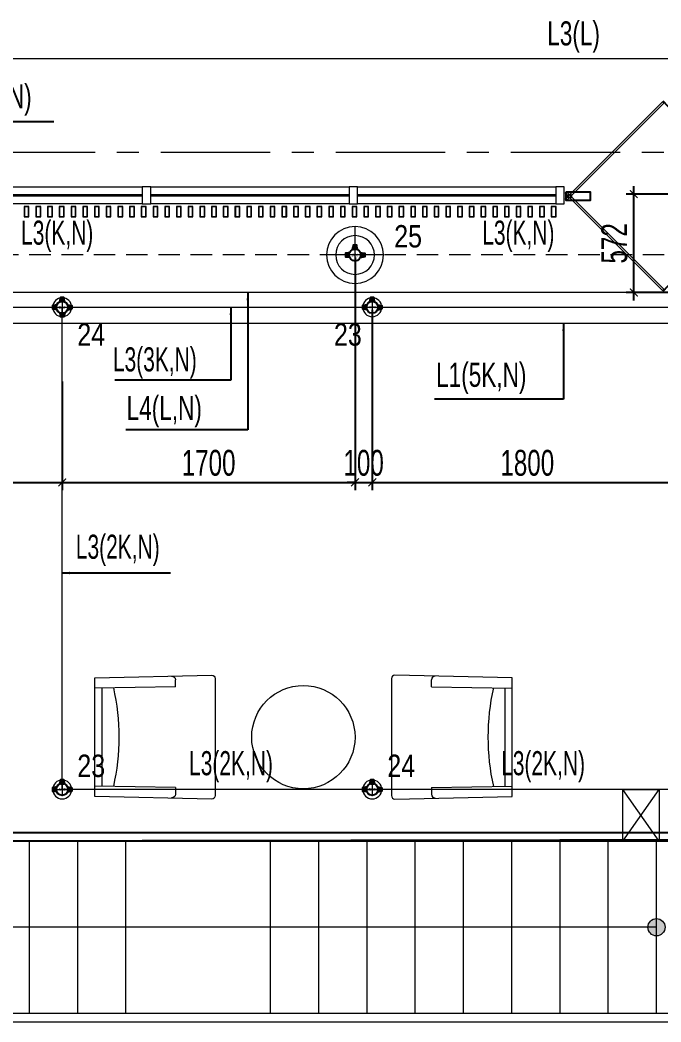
# Model space of a CAD drawing. Header units: millimetres. Extents: x -343543 to 400519, y -115663 to 104219.
# Drawn here: x -80166 to -76445, y -45050 to -39232 of the extents above; entities that cross this region are included whole.
import ezdxf
from ezdxf.xclip import XClip

# ---------------------------------------------------------------- set-up
doc = ezdxf.new("R2010")
doc.units = ezdxf.units.MM
doc.header["$XCLIPFRAME"] = 0
for name, pattern in [("$0$02'TUONG Xay$0$HIDDEN", [0.375, 0.25, -0.125]), ('HIDDEN2', [0.1875, 0.125, -0.0625]), ('XREF MAT BANG TUONG XAY$0$CENTER', [50.8, 31.75, -6.35, 6.35, -6.35])]:
    doc.linetypes.add(name, pattern=pattern)
doc.layers.get('0').update_dxf_attribs({"color": 231, "lineweight": 0})
doc.layers.get('DefPoints').update_dxf_attribs({"color": 191})
for name, color, linetype in [('A-FLOR', 35, 'Continuous'), ('INNO-GIOTHAI', 20, 'Continuous'), ('XREF MAT BANG TUONG XAY$0$A-FURN', 8, 'Continuous'), ('ống ghen', 6, 'Continuous')]:
    doc.layers.add(name, color=color, linetype=linetype)
for name, color, linetype, lineweight in [('A-PATT', 252, 'Continuous', 9), ('A-SYMBOLS', 10, 'Continuous', 13), ('fix lighting', 2, 'Continuous', 5), ('ICC-Text', 3, 'Continuous', 25), ('SME-E-COND-LTG', 51, 'Continuous', 18), ('SME-E-LTG-DIM', 55, 'Continuous', 18), ('SME-E-LTG-NOTE', 54, 'Continuous', 18), ('TEXT DIEN', 3, 'Continuous', 18), ('XREF MAT BANG TUONG XAY$0$$0$A-FINE', 8, 'Continuous', 25), ('XREF MAT BANG TUONG XAY$0$01.Xref _MB T1$0$A-WALL-INT', 8, 'Continuous', 9), ('XREF MAT BANG TUONG XAY$0$01.Xref _MB T2-Mai$0$$0$A-DOOR', 8, 'Continuous', 9), ('XREF MAT BANG TUONG XAY$0$01.Xref _MB T2-Mai$0$A-FURN', 8, 'Continuous', 5), ('XREF MAT BANG TUONG XAY$0$01.Xref _MB T2-Mai$0$A-PATT', 8, 'Continuous', 9), ('XREF MAT BANG TUONG XAY$0$01.Xref _MB T2-Mai$0$A-SYMBOLS', 8, 'Continuous', 13), ('XREF MAT BANG TUONG XAY$0$A-GRID', 8, 'XREF MAT BANG TUONG XAY$0$CENTER', 15), ('XREF MAT BANG TUONG XAY$0$xref_IKIGAI_Cot$0$A-FNSH', 8, 'Continuous', 9)]:
    doc.layers.add(name, color=color, linetype=linetype, lineweight=lineweight)
doc.styles.add('Arial', font='arial.ttf', dxfattribs={"width": 0.8})
doc.styles.add('ROMANS1', font='vntimeh.shx', dxfattribs={"width": 0.8, "bigfont": 'bigfont.shx'})
doc.styles.add('SM-DIMTEXT', font='SME.shx', dxfattribs={"width": 0.7})
doc.styles.add('SME-TEXT', font='sme.shx', dxfattribs={"width": 0.7})
doc.dimstyles.new('SDIM-75', dxfattribs={"dimscale": 75, "dimtxt": 2, "dimasz": 0.6, "dimexe": 0.6, "dimexo": 0.2, "dimgap": 0.5, "dimtad": 1, "dimdec": 0, "dimzin": 12, "dimtxsty": 'SM-DIMTEXT', "dimblk": 'ARCHTICK', "dimcen": 0.12, "dimdle": 0.6, "dimclrd": 7, "dimclre": 8, "dimadec": 0, "dimazin": 3, "dimtfac": 2, "dimtdec": 0, "dimtix": 1, "dimtmove": 1, "dimatfit": 3, "dimfxl": 1, "dimtzin": 0, "dimarcsym": 1})

# ---------------------------------------------------------------- blocks, each defined once
blk = doc.blocks.new('XREF MAT BANG TUONG XAY$0$xref_IKIGAI_Cot')
at = {"layer": 'XREF MAT BANG TUONG XAY$0$A-GRID', "color": 8, "ltscale": 20}
for points in [[(-2907.5, -40000), (42750, -40000)], [(-2907.5, -44000), (42750, -44000)]]:
    blk.add_lwpolyline(points, dxfattribs=at)
at = {"layer": 'XREF MAT BANG TUONG XAY$0$xref_IKIGAI_Cot$0$A-FNSH', "color": 8}
for p, q in [((14210, -44000), (14000, -43700)), ((14000, -44000), (14210, -43700))]:
    blk.add_line(p, q, dxfattribs=at)
blk.add_lwpolyline([(14210, -44000), (14000, -44000), (14000, -43700), (14210, -43700)], close=True, dxfattribs=at)
blk = doc.blocks.new('XREF MAT BANG TUONG XAY$0$01.Xref _MB T2-Mai$0$thang bo T2')
at = {"layer": 'XREF MAT BANG TUONG XAY$0$01.Xref _MB T2-Mai$0$A-PATT'}
h = blk.add_hatch(color=8, dxfattribs=at)
h.dxf.hatch_style = 1
edge = h.paths.add_edge_path()
edge.add_arc((5250, -400), 50, 0, 360)
at = {"layer": 'XREF MAT BANG TUONG XAY$0$01.Xref _MB T2-Mai$0$A-FURN', "color": 8}
for p, q in [((1050, 1220), (-50, 1220)), ((-50, 1220), (-50, 400)), ((0, 1220), (0, -950)), ((1050, 1220), (1050, 100)), ((1050, 940), (0, 940)), ((1050, 660), (0, 660)), ((1050, 380), (0, 380)), ((1050, 100), (0, 100)), ((-50, 0), (-50, -950))]:
    blk.add_line(p, q, dxfattribs=at)
at = {"layer": 'XREF MAT BANG TUONG XAY$0$01.Xref _MB T2-Mai$0$A-FURN', "color": 8, "elevation": 0}
for points in [[(1050, -900), (1050, 100)], [(5250, -900), (5250, 100), (1050, 100)], [(1330, -900), (1330, 100)], [(1610, -900), (1610, 100)], [(1890, -900), (1890, 100)], [(2170, -900), (2170, 100)], [(3010, -900), (3010, 100)], [(3290, -900), (3290, 100)], [(3570, -900), (3570, 100)], [(3850, -900), (3850, 100)], [(4130, -900), (4130, 100)], [(4410, -900), (4410, 100)], [(4690, -900), (4690, 100)], [(4970, -900), (4970, 100)], [(-190, -950), (5475.3, -950), (5475.3, -900), (0, -900)]]:
    blk.add_lwpolyline(points, dxfattribs=at)
at = {"layer": 'XREF MAT BANG TUONG XAY$0$01.Xref _MB T2-Mai$0$A-PATT', "color": 8, "ltscale": 500}
blk.add_circle((5250, -400), 50, dxfattribs=at)
at = {"layer": 'XREF MAT BANG TUONG XAY$0$01.Xref _MB T2-Mai$0$A-SYMBOLS', "color": 8, "ltscale": 500, "elevation": 0}
for points in [[(0, 940), (525, 1220), (1050, 940)], [(5250, -400), (525, -400), (525, 1220)]]:
    blk.add_lwpolyline(points, dxfattribs=at)
blk = doc.blocks.new('XREF MAT BANG TUONG XAY$0$nnnbvnfg')
at = {"layer": 'XREF MAT BANG TUONG XAY$0$01.Xref _MB T1$0$A-WALL-INT', "color": 8}
for points in [[(-14, -30), (14, -30), (14, 30), (-14, 30)], [(-12, -28), (12, -28), (12, 28), (-12, 28)]]:
    blk.add_lwpolyline(points, close=True, dxfattribs=at)
blk = doc.blocks.new('XREF MAT BANG TUONG XAY$0$nnrgnbnnrg')
at = {"layer": 'XREF MAT BANG TUONG XAY$0$01.Xref _MB T2-Mai$0$$0$A-DOOR', "color": 8}
for points in [[(-780.6, -162.7), (-214.9, 403), (-207.8, 395.9), (-773.5, -169.7)], [(808.9, -162.7), (243.2, 403), (236.2, 395.9), (801.9, -169.7)], [(-5635.8, -190), (-5585.8, -190), (-5585.8, -90), (-5635.8, -90)], [(-5585.8, -90), (-4435.8, -90), (-4435.8, -190), (-5585.8, -190)], [(-4435.8, -190), (-4385.8, -190), (-4385.8, -90), (-4435.8, -90)], [(-4385.8, -90), (-3235.8, -90), (-3235.8, -190), (-4385.8, -190)], [(-3235.8, -190), (-3185.8, -190), (-3185.8, -90), (-3235.8, -90)], [(-3185.8, -90), (-2035.8, -90), (-2035.8, -190), (-3185.8, -190)], [(-2035.8, -190), (-1985.8, -190), (-1985.8, -90), (-2035.8, -90)], [(-1985.8, -90), (-835.8, -90), (-835.8, -190), (-1985.8, -190)], [(-835.8, -190), (-785.8, -190), (-785.8, -90), (-835.8, -90)], [(814.2, -190), (864.2, -190), (864.2, -90), (814.2, -90)], [(864.2, -90), (1584.2, -90), (1584.2, -190), (864.2, -190)], [(1584.2, -190), (1634.2, -190), (1634.2, -90), (1584.2, -90)], [(-5585.8, -135), (-4435.8, -135), (-4435.8, -145), (-5585.8, -145)], [(-4385.8, -135), (-3235.8, -135), (-3235.8, -145), (-4385.8, -145)], [(-3185.8, -135), (-2035.8, -135), (-2035.8, -145), (-3185.8, -145)], [(-1985.8, -135), (-835.8, -135), (-835.8, -145), (-1985.8, -145)], [(-780.6, -127.3), (-214.9, -693), (-207.8, -685.9), (-773.5, -120.3)], [(808.9, -127.3), (243.2, -693), (236.2, -685.9), (801.9, -120.3)], [(864.2, -135), (1584.2, -135), (1584.2, -145), (864.2, -145)]]:
    blk.add_lwpolyline(points, close=True, dxfattribs=at)
at = {"layer": 'XREF MAT BANG TUONG XAY$0$A-FURN', "color": 8}
for points in [[(-775.8, -120), (-635.3, -120), (-635.3, -170), (-775.8, -170)], [(804.2, -120), (663.6, -120), (663.6, -170), (804.2, -170)]]:
    blk.add_lwpolyline(points, close=True, dxfattribs=at)
blk.add_circle((-755.8, -145), 10, dxfattribs=at)
for centre, start, end in [((-785.8, -150), 0.35809, 44.09201), ((814.2, -150), 135.90799, 179.64191), ((-785.8, -140), 315.90799, 359.64191), ((814.2, -140), 180.35809, 224.09201)]:
    blk.add_arc(centre, 800, start, end, dxfattribs=at)
blk = doc.blocks.new('XREF MAT BANG NOI THAT$0$YLD.Studio-05-90')
at = {"color": 8}
for p, q in [((-292.8, 231.4), (-284.3, 700)), ((291.6, 231.4), (284.2, 700)), ((-285, 658.6), (284.9, 658.6)), ((-292.8, 231.4), (-333.4, 231.4)), ((291.6, 231.4), (332.2, 231.4))]:
    blk.add_line(p, q, dxfattribs=at)
blk.add_lwpolyline([(-339.5, 0), (339.5, 0, 0.420818), (359.5, 20.4), (344.2, 700), (-344.3, 700), (-359.5, 20.4, 0.420818)], format="xyb", close=True, dxfattribs=at)
for centre, radius, start, end in [((0, 1879.6), 1319.6, 257.47248, 282.51524), ((-332.2, 253.5), 22.1, 178.8252, 267.01087), ((331, 253.5), 22.1, 272.98913, 1.1748)]:
    blk.add_arc(centre, radius, start, end, dxfattribs=at)
blk = doc.blocks.new('XREF MAT BANG NOI THAT')
at = {"color": 8}
blk.add_circle((12144.9, -43396.1), 300, dxfattribs=at)
at = {"color": 8, "xscale": -1.000000000000001, "rotation": 90}
blk.add_blockref('XREF MAT BANG NOI THAT$0$YLD.Studio-05-90', (11633.4, -43396.1), dxfattribs=at)
at = {"color": 8, "rotation": 270}
blk.add_blockref('XREF MAT BANG NOI THAT$0$YLD.Studio-05-90', (12656.5, -43396.1), dxfattribs=at)
blk = doc.blocks.new('01.Xref _MB T1')
at = {"layer": 'XREF MAT BANG TUONG XAY$0$$0$A-FINE', "color": 8, "elevation": 0}
blk.add_lwpolyline([(16055.98893, -43990.36564), (9994.98882, -44000.00001), (9994.98844, -42880.00008), (8894.99041, -42880.00008), (8894.98882, -43685.00003)], dxfattribs=at)
at = {"layer": 'XREF MAT BANG TUONG XAY$0$A-FURN', "color": 8, "elevation": 0}
blk.add_lwpolyline([(16064.9994, -44000.00055), (9994.99073, -44000.00055), (9994.99073, -43950.00055), (16055.9994, -43950.00055), (16055.9994, -44000.00055)], dxfattribs=at)
at = {"color": 8}
ref = blk.add_blockref('XREF MAT BANG TUONG XAY$0$xref_IKIGAI_Cot', (-0.00927, -0.00001), dxfattribs=at)
XClip(ref).set_block_clipping_path([(-5181.1494167775, -58156.1251844964), (44638.3275875031, -24933.2650512661)])
at = {"layer": 'XREF MAT BANG TUONG XAY$0$A-FURN', "color": 8}
for name, p in [('XREF MAT BANG TUONG XAY$0$nnrgnbnnrg', (14445.81833, -40110.00001)), ('XREF MAT BANG TUONG XAY$0$nnnbvnfg', (10538.00915, -40345.00001)), ('XREF MAT BANG TUONG XAY$0$nnnbvnfg', (10606.00915, -40345.00001)), ('XREF MAT BANG TUONG XAY$0$nnnbvnfg', (10674.00915, -40345.00001)), ('XREF MAT BANG TUONG XAY$0$nnnbvnfg', (10742.00915, -40345.00001)), ('XREF MAT BANG TUONG XAY$0$nnnbvnfg', (10810.00915, -40345.00001)), ('XREF MAT BANG TUONG XAY$0$nnnbvnfg', (10878.00915, -40345.00001)), ('XREF MAT BANG TUONG XAY$0$nnnbvnfg', (10946.00915, -40345.00001)), ('XREF MAT BANG TUONG XAY$0$nnnbvnfg', (11014.00915, -40345.00001)), ('XREF MAT BANG TUONG XAY$0$nnnbvnfg', (11082.00915, -40345.00001)), ('XREF MAT BANG TUONG XAY$0$nnnbvnfg', (11150.00915, -40345.00001)), ('XREF MAT BANG TUONG XAY$0$nnnbvnfg', (11218.00915, -40345.00001)), ('XREF MAT BANG TUONG XAY$0$nnnbvnfg', (11286.00915, -40345.00001)), ('XREF MAT BANG TUONG XAY$0$nnnbvnfg', (11354.00915, -40345.00001)), ('XREF MAT BANG TUONG XAY$0$nnnbvnfg', (11422.00915, -40345.00001)), ('XREF MAT BANG TUONG XAY$0$nnnbvnfg', (11490.00915, -40345.00001)), ('XREF MAT BANG TUONG XAY$0$nnnbvnfg', (11558.00915, -40345.00001)), ('XREF MAT BANG TUONG XAY$0$nnnbvnfg', (11626.00915, -40345.00001)), ('XREF MAT BANG TUONG XAY$0$nnnbvnfg', (11694.00915, -40345.00001)), ('XREF MAT BANG TUONG XAY$0$nnnbvnfg', (11762.00915, -40345.00001)), ('XREF MAT BANG TUONG XAY$0$nnnbvnfg', (11830.00915, -40345.00001)), ('XREF MAT BANG TUONG XAY$0$nnnbvnfg', (11898.00915, -40345.00001)), ('XREF MAT BANG TUONG XAY$0$nnnbvnfg', (11966.00915, -40345.00001)), ('XREF MAT BANG TUONG XAY$0$nnnbvnfg', (12034.00915, -40345.00001)), ('XREF MAT BANG TUONG XAY$0$nnnbvnfg', (12102.00915, -40345.00001)), ('XREF MAT BANG TUONG XAY$0$nnnbvnfg', (12170.00915, -40345.00001)), ('XREF MAT BANG TUONG XAY$0$nnnbvnfg', (12238.00915, -40345.00001)), ('XREF MAT BANG TUONG XAY$0$nnnbvnfg', (12306.00915, -40345.00001)), ('XREF MAT BANG TUONG XAY$0$nnnbvnfg', (12374.00915, -40345.00001)), ('XREF MAT BANG TUONG XAY$0$nnnbvnfg', (12442.00915, -40345.00001)), ('XREF MAT BANG TUONG XAY$0$nnnbvnfg', (12510.00915, -40345.00001)), ('XREF MAT BANG TUONG XAY$0$nnnbvnfg', (12578.00915, -40345.00001)), ('XREF MAT BANG TUONG XAY$0$nnnbvnfg', (12646.00915, -40345.00001)), ('XREF MAT BANG TUONG XAY$0$nnnbvnfg', (12714.00915, -40345.00001)), ('XREF MAT BANG TUONG XAY$0$nnnbvnfg', (12782.00915, -40345.00001)), ('XREF MAT BANG TUONG XAY$0$nnnbvnfg', (12850.00915, -40345.00001)), ('XREF MAT BANG TUONG XAY$0$nnnbvnfg', (12918.00915, -40345.00001)), ('XREF MAT BANG TUONG XAY$0$nnnbvnfg', (12986.00915, -40345.00001)), ('XREF MAT BANG TUONG XAY$0$nnnbvnfg', (13054.00915, -40345.00001)), ('XREF MAT BANG TUONG XAY$0$nnnbvnfg', (13122.00915, -40345.00001)), ('XREF MAT BANG TUONG XAY$0$nnnbvnfg', (13190.00915, -40345.00001)), ('XREF MAT BANG TUONG XAY$0$nnnbvnfg', (13258.00915, -40345.00001)), ('XREF MAT BANG TUONG XAY$0$nnnbvnfg', (13326.00915, -40345.00001)), ('XREF MAT BANG TUONG XAY$0$nnnbvnfg', (13394.00915, -40345.00001)), ('XREF MAT BANG TUONG XAY$0$nnnbvnfg', (13462.00915, -40345.00001)), ('XREF MAT BANG TUONG XAY$0$nnnbvnfg', (13530.00915, -40345.00001)), ('XREF MAT BANG TUONG XAY$0$nnnbvnfg', (13598.00915, -40345.00001)), ('XREF MAT BANG TUONG XAY$0$01.Xref _MB T2-Mai$0$thang bo T2', (8944.99073, -44100))]:
    blk.add_blockref(name, p, dxfattribs=at)
at = {"layer": 'A-PATT', "color": 8}
blk.add_blockref('XREF MAT BANG NOI THAT', (0, 0), dxfattribs=at)
blk = doc.blocks.new('A$C1bd1283e')
at = {"color": 0, "linetype": 'ByBlock'}
for p, q in [((-11.7, -11.7), (11.7, 11.7)), ((-11.7, 11.7), (11.7, -11.7))]:
    blk.add_line(p, q, dxfattribs=at)
for radius, start, end in [(27.5, 135, 315), (27.5, 315, 135), (16.5, 135, 315), (16.5, 315, 135)]:
    blk.add_arc((0, 0), radius, start, end, dxfattribs=at)
blk = doc.blocks.new('A$C0707c3b3')
at = {"layer": 'fix lighting', "xscale": 2, "yscale": 2, "zscale": 2, "rotation": 315}
for p in [(-20710, -10150), (-18910, -10150), (-20710, -12950), (-18910, -12950)]:
    blk.add_blockref('A$C1bd1283e', p, dxfattribs=at)
blk = doc.blocks.new('LT12')
for points in [[(0, -110), (0, 110)], [(-110, 0), (110, 0)]]:
    blk.add_lwpolyline(points)
blk.add_circle((0, 0), 110)
at = {"layer": 'A-PATT'}
blk.add_circle((0, 0), 75, dxfattribs=at)
blk = doc.blocks.new('DenSanTuongT2Ikigai')
at = {"layer": 'fix lighting', "xscale": -1.5, "yscale": 1.5, "zscale": 1.5}
blk.add_blockref('LT12', (12445, 9403.4), dxfattribs=at)
blk = doc.blocks.new('c4-d20')
at = {"layer": 'ống ghen', "ltscale": 30}
for points in [[(5338959.8, -3869205.4), (5338964.6, -3869187.1)], [(5338989.3, -3869205.4), (5338984.6, -3869187.1)], [(5338942.8, -3869222.4), (5338924.6, -3869227.1)], [(5338942.8, -3869251.9), (5338924.6, -3869247.1)], [(5339006.3, -3869222.4), (5339024.6, -3869227.1)], [(5339006.3, -3869251.9), (5339024.6, -3869247.1)], [(5338959.8, -3869268.9), (5338964.6, -3869287.1)], [(5338989.3, -3869268.9), (5338984.6, -3869287.1)]]:
    blk.add_lwpolyline(points, dxfattribs=at)
for points in [[(5338984.6, -3869203.6), (5338984.6, -3869181.1), (5338964.6, -3869181.1), (5338964.6, -3869203.6)], [(5338975.1, -3869202.1), (5338975.1, -3869190.1), (5338974, -3869190.1), (5338974, -3869202.1)], [(5338941, -3869227.1), (5338918.6, -3869227.1), (5338918.6, -3869247.1), (5338941, -3869247.1)], [(5338939.6, -3869236.6), (5338927.5, -3869236.6), (5338927.5, -3869237.7), (5338939.6, -3869237.7)], [(5339008.1, -3869227.1), (5339030.6, -3869227.1), (5339030.6, -3869247.1), (5339008.1, -3869247.1)], [(5339009.6, -3869236.6), (5339021.6, -3869236.6), (5339021.6, -3869237.7), (5339009.6, -3869237.7)], [(5338984.6, -3869270.7), (5338984.6, -3869293.1), (5338964.6, -3869293.1), (5338964.6, -3869270.7)], [(5338975.1, -3869272.1), (5338975.1, -3869284.2), (5338974, -3869284.2), (5338974, -3869272.1)]]:
    blk.add_lwpolyline(points, close=True, dxfattribs=at)
blk.add_circle((5338974.6, -3869237.1), 35, dxfattribs=at)
at = {"layer": 'TEXT DIEN', "ltscale": 30, "style": 'ROMANS1'}
blk.add_text('D20', height=15, dxfattribs=at).set_placement((5338953.4, -3869246.8))
blk = doc.blocks.new('c3-20')
at = {"layer": 'ống ghen', "ltscale": 30}
for points in [[(5338959.8, -3869072.3), (5338964.6, -3869054)], [(5338989.3, -3869072.3), (5338984.6, -3869054)], [(5338942.8, -3869089.3), (5338924.6, -3869094)], [(5338942.8, -3869118.8), (5338924.6, -3869114)], [(5339006.3, -3869089.3), (5339024.6, -3869094)], [(5339006.3, -3869118.8), (5339024.6, -3869114)]]:
    blk.add_lwpolyline(points, dxfattribs=at)
for points in [[(5338984.6, -3869070.5), (5338984.6, -3869048), (5338964.6, -3869048), (5338964.6, -3869070.5)], [(5338975.1, -3869069), (5338975.1, -3869057), (5338974, -3869057), (5338974, -3869069)], [(5338941, -3869094), (5338918.6, -3869094), (5338918.6, -3869114), (5338941, -3869114)], [(5338939.6, -3869103.5), (5338927.5, -3869103.5), (5338927.5, -3869104.6), (5338939.6, -3869104.6)], [(5339008.1, -3869094), (5339030.6, -3869094), (5339030.6, -3869114), (5339008.1, -3869114)], [(5339009.6, -3869103.5), (5339021.6, -3869103.5), (5339021.6, -3869104.6), (5339009.6, -3869104.6)]]:
    blk.add_lwpolyline(points, close=True, dxfattribs=at)
blk.add_circle((5338974.6, -3869104), 35, dxfattribs=at)
at = {"layer": 'TEXT DIEN', "ltscale": 30, "style": 'ROMANS1'}
blk.add_text('D20', height=15, dxfattribs=at).set_placement((5338954.5, -3869111.3))
blk = doc.blocks.new('_ArchTick')
at = {"color": 0, "linetype": 'ByBlock', "const_width": 0.15}
blk.add_lwpolyline([(-0.5, -0.5), (0.5, 0.5)], dxfattribs=at)
blk = doc.blocks.new('*D1706')
at = {"layer": 'DefPoints', "color": 0, "linetype": 'Continuous', "ltscale": 1000, "transparency": 16777216}
for p in [(-79921.5, -41316.7), (-81411.5, -41646.5), (-79921.5, -41916.7)]:
    blk.add_point(p, dxfattribs=at)
at = {"layer": 'SME-E-LTG-DIM', "color": 8, "linetype": 'Continuous', "lineweight": -2, "ltscale": 1000, "transparency": 16777216}
for p, q in [((-79921.5, -41331.7), (-79921.5, -41961.7)), ((-81411.5, -41661.5), (-81411.5, -41961.7))]:
    blk.add_line(p, q, dxfattribs=at)
at = {"layer": 'SME-E-LTG-DIM', "color": 7, "linetype": 'Continuous', "lineweight": -2, "ltscale": 1000, "transparency": 16777216}
blk.add_line((-81456.5, -41916.7), (-79876.5, -41916.7), dxfattribs=at)
at = {"layer": 'SME-E-LTG-DIM', "color": 7, "linetype": 'Continuous', "lineweight": -2, "ltscale": 1000, "transparency": 16777216, "xscale": 45, "yscale": 45, "zscale": 45, "rotation": 180}
blk.add_blockref('_ArchTick', (-81411.5, -41916.7), dxfattribs=at)
at = {"layer": 'SME-E-LTG-DIM', "color": 7, "linetype": 'Continuous', "lineweight": -2, "ltscale": 1000, "transparency": 16777216, "xscale": 45, "yscale": 45, "zscale": 45}
blk.add_blockref('_ArchTick', (-79921.5, -41916.7), dxfattribs=at)
at = {"layer": 'SME-E-LTG-DIM', "color": 0, "linetype": 'Continuous', "ltscale": 1000, "transparency": 16777216, "insert": (-80666.5, -41804.2), "char_height": 150, "attachment_point": 5, "style": 'SM-DIMTEXT'}
blk.add_mtext('1490', dxfattribs=at)
blk = doc.blocks.new('*D1707')
at = {"layer": 'DefPoints', "color": 0, "linetype": 'Continuous', "ltscale": 1000, "transparency": 16777216}
for p in [(-78221.6, -40596.6), (-79921.5, -41316.7), (-78221.6, -41916.7)]:
    blk.add_point(p, dxfattribs=at)
at = {"layer": 'SME-E-LTG-DIM', "color": 8, "linetype": 'Continuous', "lineweight": -2, "ltscale": 1000, "transparency": 16777216}
for p, q in [((-78221.6, -40611.6), (-78221.6, -41961.7)), ((-79921.5, -41331.7), (-79921.5, -41961.7))]:
    blk.add_line(p, q, dxfattribs=at)
at = {"layer": 'SME-E-LTG-DIM', "color": 7, "linetype": 'Continuous', "lineweight": -2, "ltscale": 1000, "transparency": 16777216}
blk.add_line((-79966.5, -41916.7), (-78176.6, -41916.7), dxfattribs=at)
at = {"layer": 'SME-E-LTG-DIM', "color": 7, "linetype": 'Continuous', "lineweight": -2, "ltscale": 1000, "transparency": 16777216, "xscale": 45, "yscale": 45, "zscale": 45, "rotation": 180}
blk.add_blockref('_ArchTick', (-79921.5, -41916.7), dxfattribs=at)
at = {"layer": 'SME-E-LTG-DIM', "color": 7, "linetype": 'Continuous', "lineweight": -2, "ltscale": 1000, "transparency": 16777216, "xscale": 45, "yscale": 45, "zscale": 45}
blk.add_blockref('_ArchTick', (-78221.6, -41916.7), dxfattribs=at)
at = {"layer": 'SME-E-LTG-DIM', "color": 0, "linetype": 'Continuous', "ltscale": 1000, "transparency": 16777216, "insert": (-79071.6, -41804.2), "char_height": 150, "attachment_point": 5, "style": 'SM-DIMTEXT'}
blk.add_mtext('1700', dxfattribs=at)
blk = doc.blocks.new('*D1708')
at = {"layer": 'DefPoints', "color": 0, "linetype": 'Continuous', "ltscale": 1000, "transparency": 16777216}
for p in [(-78221.6, -40596.6), (-78121.5, -40900), (-78121.5, -41916.7)]:
    blk.add_point(p, dxfattribs=at)
at = {"layer": 'SME-E-LTG-DIM', "color": 8, "linetype": 'Continuous', "lineweight": -2, "ltscale": 1000, "transparency": 16777216}
for p, q in [((-78221.6, -40611.6), (-78221.6, -41961.7)), ((-78121.5, -40915), (-78121.5, -41961.7))]:
    blk.add_line(p, q, dxfattribs=at)
at = {"layer": 'SME-E-LTG-DIM', "color": 7, "linetype": 'Continuous', "lineweight": -2, "ltscale": 1000, "transparency": 16777216}
for p, q in [((-78221.6, -41916.7), (-78266.6, -41916.7)), ((-78221.6, -41916.7), (-78121.5, -41916.7)), ((-78121.5, -41916.7), (-78076.5, -41916.7))]:
    blk.add_line(p, q, dxfattribs=at)
at = {"layer": 'SME-E-LTG-DIM', "color": 7, "linetype": 'Continuous', "lineweight": -2, "ltscale": 1000, "transparency": 16777216, "xscale": 45, "yscale": 45, "zscale": 45}
blk.add_blockref('_ArchTick', (-78221.6, -41916.7), dxfattribs=at)
at = {"layer": 'SME-E-LTG-DIM', "color": 7, "linetype": 'Continuous', "lineweight": -2, "ltscale": 1000, "transparency": 16777216, "xscale": 45, "yscale": 45, "zscale": 45, "rotation": 180}
blk.add_blockref('_ArchTick', (-78121.5, -41916.7), dxfattribs=at)
at = {"layer": 'SME-E-LTG-DIM', "color": 0, "linetype": 'Continuous', "ltscale": 1000, "transparency": 16777216, "insert": (-78171.6, -41804.2), "char_height": 150, "attachment_point": 5, "style": 'SM-DIMTEXT'}
blk.add_mtext('100', dxfattribs=at)
blk = doc.blocks.new('*D1709')
at = {"layer": 'DefPoints', "color": 0, "linetype": 'Continuous', "ltscale": 1000, "transparency": 16777216}
for p in [(-78121.5, -40900), (-76321.5, -40900), (-76321.5, -41916.7)]:
    blk.add_point(p, dxfattribs=at)
at = {"layer": 'SME-E-LTG-DIM', "color": 8, "linetype": 'Continuous', "lineweight": -2, "ltscale": 1000, "transparency": 16777216}
for p, q in [((-78121.5, -40915), (-78121.5, -41961.7)), ((-76321.5, -40915), (-76321.5, -41961.7))]:
    blk.add_line(p, q, dxfattribs=at)
at = {"layer": 'SME-E-LTG-DIM', "color": 7, "linetype": 'Continuous', "lineweight": -2, "ltscale": 1000, "transparency": 16777216}
blk.add_line((-78166.5, -41916.7), (-76276.5, -41916.7), dxfattribs=at)
at = {"layer": 'SME-E-LTG-DIM', "color": 7, "linetype": 'Continuous', "lineweight": -2, "ltscale": 1000, "transparency": 16777216, "xscale": 45, "yscale": 45, "zscale": 45, "rotation": 180}
blk.add_blockref('_ArchTick', (-78121.5, -41916.7), dxfattribs=at)
at = {"layer": 'SME-E-LTG-DIM', "color": 7, "linetype": 'Continuous', "lineweight": -2, "ltscale": 1000, "transparency": 16777216, "xscale": 45, "yscale": 45, "zscale": 45}
blk.add_blockref('_ArchTick', (-76321.5, -41916.7), dxfattribs=at)
at = {"layer": 'SME-E-LTG-DIM', "color": 0, "linetype": 'Continuous', "ltscale": 1000, "transparency": 16777216, "insert": (-77221.5, -41804.2), "char_height": 150, "attachment_point": 5, "style": 'SM-DIMTEXT'}
blk.add_mtext('1800', dxfattribs=at)
blk = doc.blocks.new('*D1723')
at = {"layer": 'DefPoints', "color": 0, "linetype": 'Continuous', "ltscale": 1000, "transparency": 16777216}
for p in [(-76603.1, -40242.9), (-76206.4, -40242.9), (-76206.5, -40815)]:
    blk.add_point(p, dxfattribs=at)
at = {"layer": 'SME-E-LTG-DIM', "color": 7, "linetype": 'Continuous', "lineweight": -2, "ltscale": 1000, "transparency": 16777216}
blk.add_line((-76603.1, -40860), (-76603.1, -40197.9), dxfattribs=at)
at = {"layer": 'SME-E-LTG-DIM', "color": 8, "linetype": 'Continuous', "lineweight": -2, "ltscale": 1000, "transparency": 16777216}
for p, q in [((-76221.4, -40242.9), (-76648.1, -40242.9)), ((-76221.5, -40815), (-76648.1, -40815))]:
    blk.add_line(p, q, dxfattribs=at)
at = {"layer": 'SME-E-LTG-DIM', "color": 7, "linetype": 'Continuous', "lineweight": -2, "ltscale": 1000, "transparency": 16777216, "xscale": 45, "yscale": 45, "zscale": 45}
for p, rotation in [((-76603.1, -40242.9), 90), ((-76603.1, -40815), 270)]:
    blk.add_blockref('_ArchTick', p, dxfattribs=dict(at, rotation=rotation))
at = {"layer": 'SME-E-LTG-DIM', "color": 0, "linetype": 'Continuous', "ltscale": 1000, "transparency": 16777216, "insert": (-76715.6, -40529), "char_height": 150, "attachment_point": 5, "rotation": 90, "style": 'SM-DIMTEXT'}
blk.add_mtext('572', dxfattribs=at)

msp = doc.modelspace()

# ---------------------------------------------------------------- block references
at = {"layer": 'A-SYMBOLS'}
msp.add_blockref('01.Xref _MB T1', (-90666.5, 0), dxfattribs=at)

# ---------------------------------------------------------------- next in the draw order: linework, layer by layer
at = {"layer": 'SME-E-COND-LTG', "color": 3, "linetype": 'Continuous', "ltscale": 1000}
for p, q in [((-71821.5, -39458.4), (-80838.2, -39458.4)), ((-65126.4, -40815), (-80919.6, -40815)), ((-81411.5, -40900), (-59971.6, -40900)), ((-74665.7, -40993.6), (-81299.9, -40993.6))]:
    msp.add_line(p, q, dxfattribs=at)
at = {"layer": 'SME-E-COND-LTG', "color": 3, "linetype": 'HIDDEN2', "ltscale": 1000}
msp.add_line((-63113.4, -40596.6), (-82066.5, -40596.6), dxfattribs=at)
at = {"layer": 'SME-E-COND-LTG', "color": 3, "linetype": 'Continuous', "ltscale": 1000}
msp.add_lwpolyline([(-61411.6, -43700), (-79921.5, -43700), (-79921.5, -40900)], dxfattribs=at)

# ---------------------------------------------------------------- next in the draw order: block references
at = {"layer": 'A-FLOR'}
msp.add_blockref('DenSanTuongT2Ikigai', (-90666.5, -50000), dxfattribs=at)
at = {"layer": 'INNO-GIOTHAI'}
msp.add_blockref('A$C0707c3b3', (-59211.5, -30750), dxfattribs=at)
at = {"layer": 'TEXT DIEN', "ltscale": 30}
for name, p in [('c3-20', (-5417196.1, 3828507.5)), ('c4-d20', (-5418896.1, 3828337.1)), ('c3-20', (-5417096.1, 3828204.1)), ('c3-20', (-5418896.1, 3825404.1)), ('c3-20', (-5417096.1, 3825404.1))]:
    msp.add_blockref(name, p, dxfattribs=at)

# ---------------------------------------------------------------- next in the draw order: texts
at = {"layer": 'ICC-Text', "linetype": "$0$02'TUONG Xay$0$HIDDEN", "style": 'Arial', "width": 0.8}
for s, p in [('25', (-77994.2, -40553)), ('24', (-79833.9, -41123.3)), ('23', (-78343.9, -41123.3)), ('23', (-79833.9, -43627.6)), ('24', (-78033.9, -43627.6))]:
    msp.add_text(s, height=130, dxfattribs=at).set_placement(p)
at = {"layer": 'SME-E-LTG-NOTE', "style": 'SME-TEXT'}
for s, width, p in [('L3(L)', 0.7, (-77105.6, -39379.8)), ('L4(L,N)', 0.7, (-80535.9, -39745.8)), ('L3(K,N)', 0.65, (-80160.4, -40536.9)), ('L3(K,N)', 0.65, (-77483.1, -40536.9)), ('L3(3K,N)', 0.65, (-79627.4, -41272.6)), ('L1(5K,N)', 0.7, (-77750.9, -41362.2)), ('L4(L,N)', 0.7, (-79547.6, -41554.6)), ('L3(2K,N)', 0.65, (-79842.6, -42360.5)), ('L3(2K,N)', 0.65, (-79185.1, -43617.4)), ('L3(2K,N)', 0.65, (-77373.3, -43617.4))]:
    msp.add_text(s, height=140, dxfattribs=dict(at, width=width)).set_placement(p)

# ---------------------------------------------------------------- next in the draw order: dimensions: what is measured, and where the dimension line sits
at = {"layer": 'SME-E-LTG-DIM', "linetype": 'Continuous', "ltscale": 1000}
dim = msp.add_linear_dim(base=(-76603.1, -40242.9), p1=(-76206.5, -40815), p2=(-76206.4, -40242.9), angle=90, dimstyle='SDIM-75', dxfattribs=at)
dim.commit()
dim.dimension.update_dxf_attribs({"geometry": '*D1723', "text_midpoint": (-76715.6, -40529)})
for base, p1, p2, picture, middle in [((-78221.6, -41916.7), (-79921.5, -41316.7), (-78221.6, -40596.6), '*D1707', (-79071.6, -41804.2)), ((-78121.5, -41916.7), (-78221.6, -40596.6), (-78121.5, -40900), '*D1708', (-78171.6, -41804.2)), ((-76321.5, -41916.7), (-78121.5, -40900), (-76321.5, -40900), '*D1709', (-77221.5, -41804.2)), ((-79921.5, -41916.7), (-81411.5, -41646.5), (-79921.5, -41316.7), '*D1706', (-80666.5, -41804.2))]:
    dim = msp.add_linear_dim(base=base, p1=p1, p2=p2, dimstyle='SDIM-75', dxfattribs=at)
    dim.commit()
    dim.dimension.update_dxf_attribs({"geometry": picture, "text_midpoint": middle})

# ---------------------------------------------------------------- next in the draw order: leaders
at = {"layer": 'SME-E-LTG-NOTE', "linetype": 'Continuous', "ltscale": 1000}
for points in [[(-80969.6, -39822), (-79969.6, -39822)], [(-78844.4, -40815), (-78844.4, -41612.1), (-79552.8, -41612.1)], [(-78942.5, -40900), (-78942.5, -41323.1), (-79615.2, -41323.1)], [(-77011.3, -40993.6), (-77011.3, -41433.9), (-77760.8, -41433.9)], [(-79921.5, -42443.1), (-79293.5, -42443.1)]]:
    msp.add_leader(points, dimstyle='SDIM-75', override={"dimgap": 0.5, "dimtad": 0}, dxfattribs=at)

doc.saveas('drawing.dxf')
